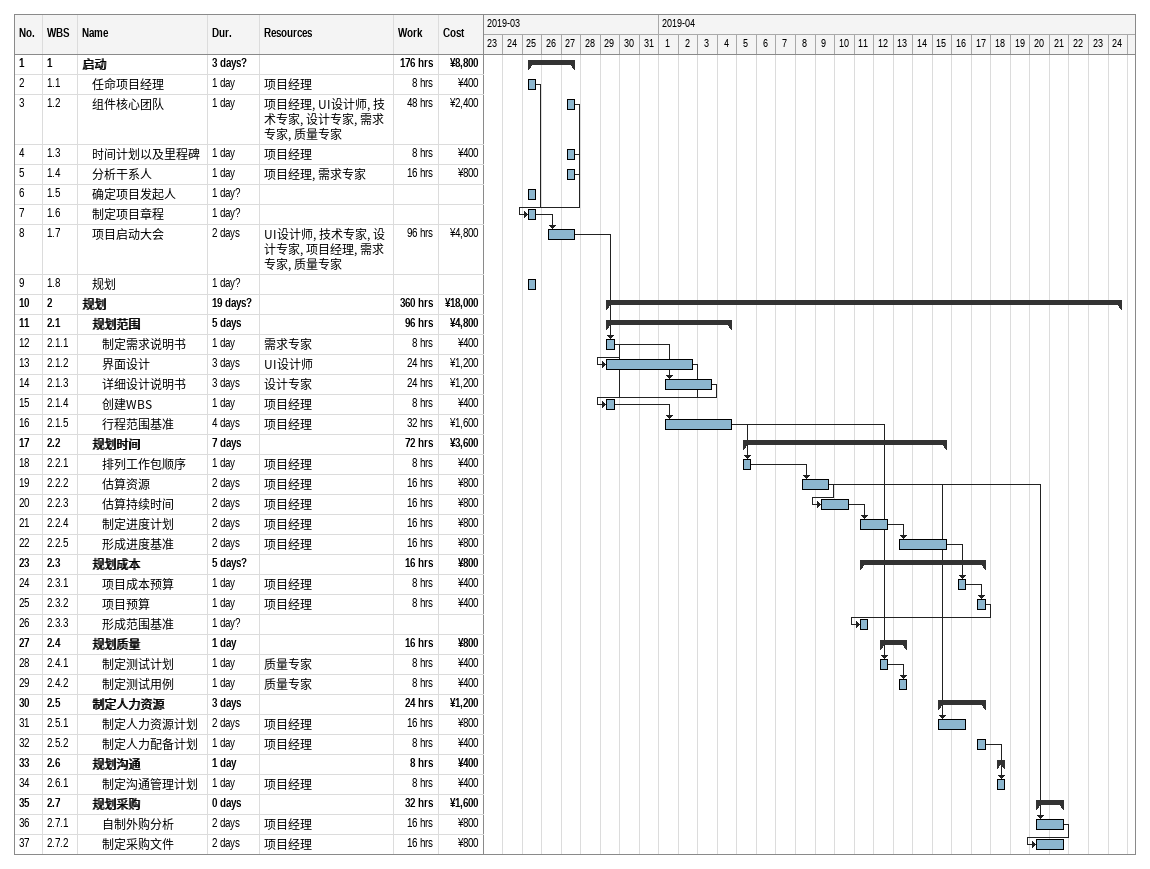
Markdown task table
| ID | WBS | Task | Duration | Start | Finish | Predecessors | Resources | Work (h) | Cost (¥) |
|---|---|---|---|---|---|---|---|---|---|
| 1 | 1 | **启动** | 3d? | 2019-03-25 | 2019-03-27 |  |  | 176 | 8800 |
| 2 | 1.1 | 任命项目经理 | 1d | 2019-03-25 | 2019-03-25 |  | 项目经理 | 8 | 400 |
| 3 | 1.2 | 组件核心团队 | 1d | 2019-03-27 | 2019-03-27 |  | 项目经理, UI设计师, 技术专家, 设计专家, 需求专家, 质量专家 | 48 | 2400 |
| 4 | 1.3 | 时间计划以及里程碑 | 1d | 2019-03-27 | 2019-03-27 |  | 项目经理 | 8 | 400 |
| 5 | 1.4 | 分析干系人 | 1d | 2019-03-27 | 2019-03-27 |  | 项目经理, 需求专家 | 16 | 800 |
| 6 | 1.5 | 确定项目发起人 | 1d? | 2019-03-25 | 2019-03-25 |  |  |  |  |
| 7 | 1.6 | 制定项目章程 | 1d? | 2019-03-25 | 2019-03-25 | 2, 3, 4, 5 |  |  |  |
| 8 | 1.7 | 项目启动大会 | 2d | 2019-03-26 | 2019-03-27 | 7 | UI设计师, 技术专家, 设计专家, 项目经理, 需求专家, 质量专家 | 96 | 4800 |
| 9 | 1.8 | 规划 | 1d? | 2019-03-25 | 2019-03-25 |  |  |  |  |
| 10 | 2 | **规划** | 19d? | 2019-03-29 | 2019-04-24 |  |  | 360 | 18000 |
| 11 | 2.1 | **规划范围** | 5d | 2019-03-29 | 2019-04-04 |  |  | 96 | 4800 |
| 12 | 2.1.1 | 制定需求说明书 | 1d | 2019-03-29 | 2019-03-29 | 8 | 需求专家 | 8 | 400 |
| 13 | 2.1.2 | 界面设计 | 3d | 2019-03-29 | 2019-04-02 | 12 | UI设计师 | 24 | 1200 |
| 14 | 2.1.3 | 详细设计说明书 | 3d | 2019-04-01 | 2019-04-03 | 12 | 设计专家 | 24 | 1200 |
| 15 | 2.1.4 | 创建WBS | 1d | 2019-03-29 | 2019-03-29 | 12, 13, 14 | 项目经理 | 8 | 400 |
| 16 | 2.1.5 | 行程范围基准 | 4d | 2019-04-01 | 2019-04-04 | 15 | 项目经理 | 32 | 1600 |
| 17 | 2.2 | **规划时间** | 7d | 2019-04-05 | 2019-04-15 |  |  | 72 | 3600 |
| 18 | 2.2.1 | 排列工作包顺序 | 1d | 2019-04-05 | 2019-04-05 | 16 | 项目经理 | 8 | 400 |
| 19 | 2.2.2 | 估算资源 | 2d | 2019-04-08 | 2019-04-09 | 18 | 项目经理 | 16 | 800 |
| 20 | 2.2.3 | 估算持续时间 | 2d | 2019-04-09 | 2019-04-10 | 19 | 项目经理 | 16 | 800 |
| 21 | 2.2.4 | 制定进度计划 | 2d | 2019-04-11 | 2019-04-12 | 20 | 项目经理 | 16 | 800 |
| 22 | 2.2.5 | 形成进度基准 | 2d | 2019-04-13 | 2019-04-15 | 21 | 项目经理 | 16 | 800 |
| 23 | 2.3 | **规划成本** | 5d? | 2019-04-11 | 2019-04-17 |  |  | 16 | 800 |
| 24 | 2.3.1 | 项目成本预算 | 1d | 2019-04-16 | 2019-04-16 | 22 | 项目经理 | 8 | 400 |
| 25 | 2.3.2 | 项目预算 | 1d | 2019-04-17 | 2019-04-17 | 24 | 项目经理 | 8 | 400 |
| 26 | 2.3.3 | 形成范围基准 | 1d? | 2019-04-11 | 2019-04-11 | 25 |  |  |  |
| 27 | 2.4 | **规划质量** | 1d | 2019-04-12 | 2019-04-13 |  |  | 16 | 800 |
| 28 | 2.4.1 | 制定测试计划 | 1d | 2019-04-12 | 2019-04-12 | 16 | 质量专家 | 8 | 400 |
| 29 | 2.4.2 | 制定测试用例 | 1d | 2019-04-13 | 2019-04-13 | 28 | 质量专家 | 8 | 400 |
| 30 | 2.5 | **制定人力资源** | 3d | 2019-04-15 | 2019-04-17 |  |  | 24 | 1200 |
| 31 | 2.5.1 | 制定人力资源计划 | 2d | 2019-04-15 | 2019-04-16 | 19 | 项目经理 | 16 | 800 |
| 32 | 2.5.2 | 制定人力配备计划 | 1d | 2019-04-17 | 2019-04-17 |  | 项目经理 | 8 | 400 |
| 33 | 2.6 | **规划沟通** | 1d | 2019-04-18 | 2019-04-18 |  |  | 8 | 400 |
| 34 | 2.6.1 | 制定沟通管理计划 | 1d | 2019-04-18 | 2019-04-18 | 32 | 项目经理 | 8 | 400 |
| 35 | 2.7 | **规划采购** | 0d | 2019-04-20 | 2019-04-21 |  |  | 32 | 1600 |
| 36 | 2.7.1 | 自制外购分析 | 2d | 2019-04-20 | 2019-04-21 | 19 | 项目经理 | 16 | 800 |
| 37 | 2.7.2 | 制定采购文件 | 2d | 2019-04-20 | 2019-04-21 | 36 | 项目经理 | 16 | 800 |
